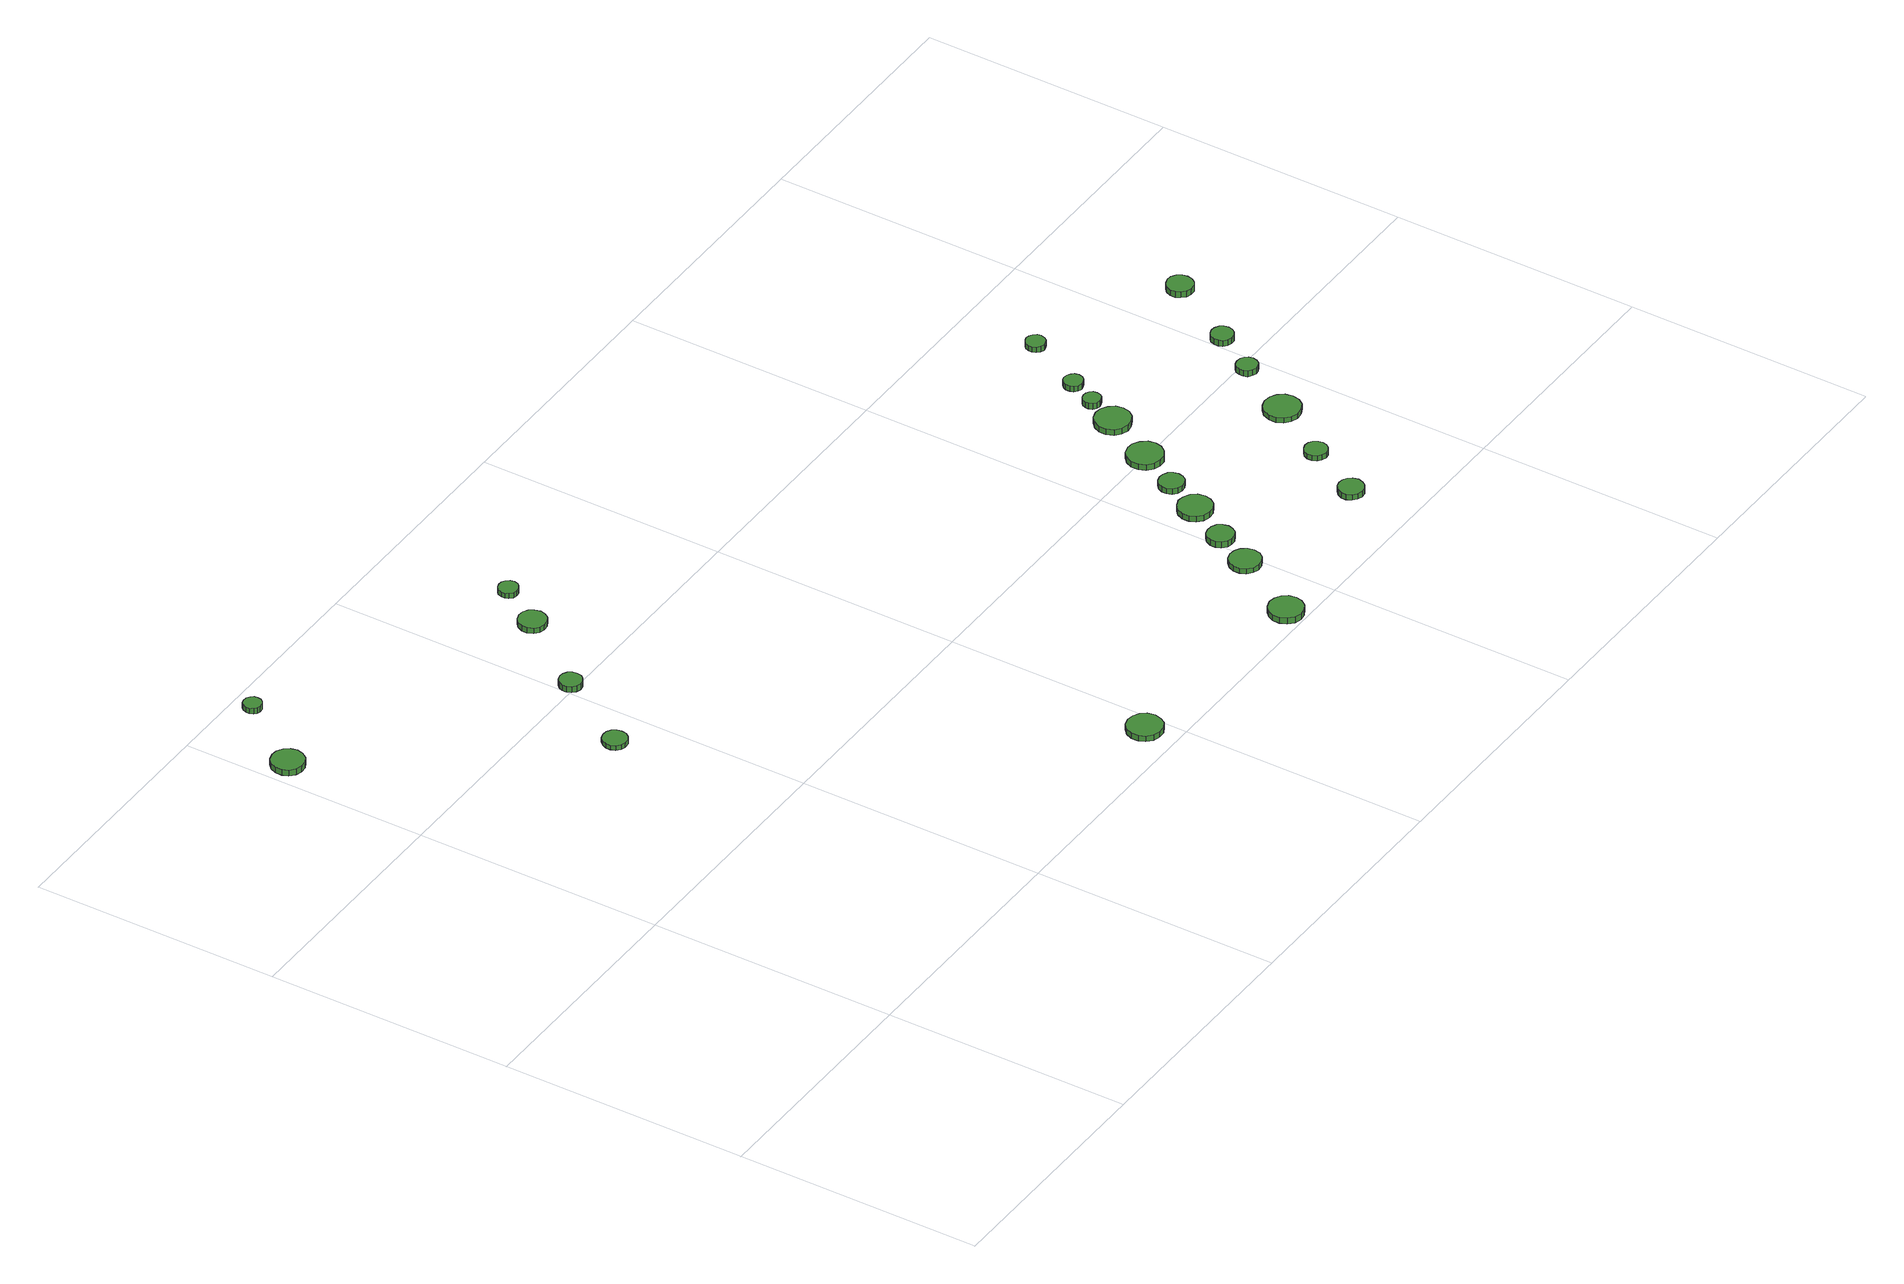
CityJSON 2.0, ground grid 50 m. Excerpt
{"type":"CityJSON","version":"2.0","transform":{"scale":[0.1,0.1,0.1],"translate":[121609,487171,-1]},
"CityObjects":{
"tree1":{"type":"SolitaryVegetationObject","attributes":{"function":"something"},"geometry":[{"type":"MultiSurface","lod":"1","boundaries":[[[0,1,2,3,4,5,6,7,8,9,10,11,12,13,14]],[[15,16,17,18,19,20,21,22,23,24,25,26,27,28,29]],[[0,29,28,1]],[[1,28,27,2]],[[2,27,26,3]],[[3,26,25,4]],[[4,25,24,5]],[[5,24,23,6]],[[6,23,22,7]],[[7,22,21,8]],[[8,21,20,9]],[[9,20,19,10]],[[10,19,18,11]],[[11,18,17,12]],[[12,17,16,13]],[[13,16,15,14]],[[14,15,29,0]]]}]},
"tree2":{"type":"SolitaryVegetationObject","attributes":{"function":"something"},"geometry":[{"type":"MultiSurface","lod":"1","boundaries":[[[30,31,32,33,34,35,36,37,38,39,40,41,42,43,44]],[[45,46,47,48,49,50,51,52,53,54,55,56,57,58,59]],[[30,59,58,31]],[[31,58,57,32]],[[32,57,56,33]],[[33,56,55,34]],[[34,55,54,35]],[[35,54,53,36]],[[36,53,52,37]],[[37,52,51,38]],[[38,51,50,39]],[[39,50,49,40]],[[40,49,48,41]],[[41,48,47,42]],[[42,47,46,43]],[[43,46,45,44]],[[44,45,59,30]]]}]},
"tree3":{"type":"SolitaryVegetationObject","attributes":{"function":"something"},"geometry":[{"type":"MultiSurface","lod":"1","boundaries":[[[60,61,62,63,64,65,66,67,68,69,70,71,72,73,74]],[[75,76,77,78,79,80,81,82,83,84,85,86,87,88,89]],[[60,89,88,61]],[[61,88,87,62]],[[62,87,86,63]],[[63,86,85,64]],[[64,85,84,65]],[[65,84,83,66]],[[66,83,82,67]],[[67,82,81,68]],[[68,81,80,69]],[[69,80,79,70]],[[70,79,78,71]],[[71,78,77,72]],[[72,77,76,73]],[[73,76,75,74]],[[74,75,89,60]]]}]},
"tree4":{"type":"SolitaryVegetationObject","attributes":{"function":"something"},"geometry":[{"type":"MultiSurface","lod":"1","boundaries":[[[90,91,92,93,94,95,96,97,98,99,100,101,102,103,104]],[[105,106,107,108,109,110,111,112,113,114,115,116,117,118,119]],[[90,119,118,91]],[[91,118,117,92]],[[92,117,116,93]],[[93,116,115,94]],[[94,115,114,95]],[[95,114,113,96]],[[96,113,112,97]],[[97,112,111,98]],[[98,111,110,99]],[[99,110,109,100]],[[100,109,108,101]],[[101,108,107,102]],[[102,107,106,103]],[[103,106,105,104]],[[104,105,119,90]]]}]},
"tree5":{"type":"SolitaryVegetationObject","attributes":{"function":"something"},"geometry":[{"type":"MultiSurface","lod":"1","boundaries":[[[120,121,122,123,124,125,126,127,128,129,130,131,132,133,134]],[[135,136,137,138,139,140,141,142,143,144,145,146,147,148,149]],[[120,149,148,121]],[[121,148,147,122]],[[122,147,146,123]],[[123,146,145,124]],[[124,145,144,125]],[[125,144,143,126]],[[126,143,142,127]],[[127,142,141,128]],[[128,141,140,129]],[[129,140,139,130]],[[130,139,138,131]],[[131,138,137,132]],[[132,137,136,133]],[[133,136,135,134]],[[134,135,149,120]]]}]},
"tree6":{"type":"SolitaryVegetationObject","attributes":{"function":"something"},"geometry":[{"type":"MultiSurface","lod":"1","boundaries":[[[150,151,152,153,154,155,156,157,158,159,160,161,162,163,164]],[[165,166,167,168,169,170,171,172,173,174,175,176,177,178,179]],[[150,179,178,151]],[[151,178,177,152]],[[152,177,176,153]],[[153,176,175,154]],[[154,175,174,155]],[[155,174,173,156]],[[156,173,172,157]],[[157,172,171,158]],[[158,171,170,159]],[[159,170,169,160]],[[160,169,168,161]],[[161,168,167,162]],[[162,167,166,163]],[[163,166,165,164]],[[164,165,179,150]]]}]},
"tree7":{"type":"SolitaryVegetationObject","attributes":{"function":"something"},"geometry":[{"type":"MultiSurface","lod":"1","boundaries":[[[180,181,182,183,184,185,186,187,188,189,190,191,192,193,194]],[[195,196,197,198,199,200,201,202,203,204,205,206,207,208,209]],[[180,209,208,181]],[[181,208,207,182]],[[182,207,206,183]],[[183,206,205,184]],[[184,205,204,185]],[[185,204,203,186]],[[186,203,202,187]],[[187,202,201,188]],[[188,201,200,189]],[[189,200,199,190]],[[190,199,198,191]],[[191,198,197,192]],[[192,197,196,193]],[[193,196,195,194]],[[194,195,209,180]]]}]},
"tree8":{"type":"SolitaryVegetationObject","attributes":{"function":"something"},"geometry":[{"type":"MultiSurface","lod":"1","boundaries":[[[210,211,212,213,214,215,216,217,218,219,220,221,222,223,224]],[[225,226,227,228,229,230,231,232,233,234,235,236,237,238,239]],[[210,239,238,211]],[[211,238,237,212]],[[212,237,236,213]],[[213,236,235,214]],[[214,235,234,215]],[[215,234,233,216]],[[216,233,232,217]],[[217,232,231,218]],[[218,231,230,219]],[[219,230,229,220]],[[220,229,228,221]],[[221,228,227,222]],[[222,227,226,223]],[[223,226,225,224]],[[224,225,239,210]]]}]},
"tree9":{"type":"SolitaryVegetationObject","attributes":{"function":"something"},"geometry":[{"type":"MultiSurface","lod":"1","boundaries":[[[240,241,242,243,244,245,246,247,248,249,250,251,252,253,254]],[[255,256,257,258,259,260,261,262,263,264,265,266,267,268,269]],[[240,269,268,241]],[[241,268,267,242]],[[242,267,266,243]],[[243,266,265,244]],[[244,265,264,245]],[[245,264,263,246]],[[246,263,262,247]],[[247,262,261,248]],[[248,261,260,249]],[[249,260,259,250]],[[250,259,258,251]],[[251,258,257,252]],[[252,257,256,253]],[[253,256,255,254]],[[254,255,269,240]]]}]},
"tree10":{"type":"SolitaryVegetationObject","attributes":{"function":"something"},"geometry":[{"type":"MultiSurface","lod":"1","boundaries":[[[270,271,272,273,274,275,276,277,278,279,280,281,282,283,284]],[[285,286,287,288,289,290,291,292,293,294,295,296,297,298,299]],[[270,299,298,271]],[[271,298,297,272]],[[272,297,296,273]],[[273,296,295,274]],[[274,295,294,275]],[[275,294,293,276]],[[276,293,292,277]],[[277,292,291,278]],[[278,291,290,279]],[[279,290,289,280]],[[280,289,288,281]],[[281,288,287,282]],[[282,287,286,283]],[[283,286,285,284]],[[284,285,299,270]]]}]},
"tree11":{"type":"SolitaryVegetationObject","attributes":{"function":"something"},"geometry":[{"type":"MultiSurface","lod":"1","boundaries":[[[300,301,302,303,304,305,306,307,308,309,310,311,312,313,314]],[[315,316,317,318,319,320,321,322,323,324,325,326,327,328,329]],[[300,329,328,301]],[[301,328,327,302]],[[302,327,326,303]],[[303,326,325,304]],[[304,325,324,305]],[[305,324,323,306]],[[306,323,322,307]],[[307,322,321,308]],[[308,321,320,309]],[[309,320,319,310]],[[310,319,318,311]],[[311,318,317,312]],[[312,317,316,313]],[[313,316,315,314]],[[314,315,329,300]]]}]},
"tree12":{"type":"SolitaryVegetationObject","attributes":{"function":"something"},"geometry":[{"type":"MultiSurface","lod":"1","boundaries":[[[330,331,332,333,334,335,336,337,338,339,340,341,342,343,344]],[[345,346,347,348,349,350,351,352,353,354,355,356,357,358,359]],[[330,359,358,331]],[[331,358,357,332]],[[332,357,356,333]],[[333,356,355,334]],[[334,355,354,335]],[[335,354,353,336]],[[336,353,352,337]],[[337,352,351,338]],[[338,351,350,339]],[[339,350,349,340]],[[340,349,348,341]],[[341,348,347,342]],[[342,347,346,343]],[[343,346,345,344]],[[344,345,359,330]]]}]},
"tree13":{"type":"SolitaryVegetationObject","attributes":{"function":"something"},"geometry":[{"type":"MultiSurface","lod":"1","boundaries":[[[360,361,362,363,364,365,366,367,368,369,370,371,372,373,374]],[[375,376,377,378,379,380,381,382,383,384,385,386,387,388,389]],[[360,389,388,361]],[[361,388,387,362]],[[362,387,386,363]],[[363,386,385,364]],[[364,385,384,365]],[[365,384,383,366]],[[366,383,382,367]],[[367,382,381,368]],[[368,381,380,369]],[[369,380,379,370]],[[370,379,378,371]],[[371,378,377,372]],[[372,377,376,373]],[[373,376,375,374]],[[374,375,389,360]]]}]},
"tree14":{"type":"SolitaryVegetationObject","attributes":{"function":"something"},"geometry":[{"type":"MultiSurface","lod":"1","boundaries":[[[390,391,392,393,394,395,396,397,398,399,400,401,402,403,404]],[[405,406,407,408,409,410,411,412,413,414,415,416,417,418,419]],[[390,419,418,391]],[[391,418,417,392]],[[392,417,416,393]],[[393,416,415,394]],[[394,415,414,395]],[[395,414,413,396]],[[396,413,412,397]],[[397,412,411,398]],[[398,411,410,399]],[[399,410,409,400]],[[400,409,408,401]],[[401,408,407,402]],[[402,407,406,403]],[[403,406,405,404]],[[404,405,419,390]]]}]},
"tree15":{"type":"SolitaryVegetationObject","attributes":{"function":"something"},"geometry":[{"type":"MultiSurface","lod":"1","boundaries":[[[420,421,422,423,424,425,426,427,428,429,430,431,432,433,434]],[[435,436,437,438,439,440,441,442,443,444,445,446,447,448,449]],[[420,449,448,421]],[[421,448,447,422]],[[422,447,446,423]],[[423,446,445,424]],[[424,445,444,425]],[[425,444,443,426]],[[426,443,442,427]],[[427,442,441,428]],[[428,441,440,429]],[[429,440,439,430]],[[430,439,438,431]],[[431,438,437,432]],[[432,437,436,433]],[[433,436,435,434]],[[434,435,449,420]]]}]},
"tree16":{"type":"SolitaryVegetationObject","attributes":{"function":"something"},"geometry":[{"type":"MultiSurface","lod":"1","boundaries":[[[450,451,452,453,454,455,456,457,458,459,460,461,462,463,464]],[[465,466,467,468,469,470,471,472,473,474,475,476,477,478,479]],[[450,479,478,451]],[[451,478,477,452]],[[452,477,476,453]],[[453,476,475,454]],[[454,475,474,455]],[[455,474,473,456]],[[456,473,472,457]],[[457,472,471,458]],[[458,471,470,459]],[[459,470,469,460]],[[460,469,468,461]],[[461,468,467,462]],[[462,467,466,463]],[[463,466,465,464]],[[464,465,479,450]]]}]},
"tree17":{"type":"SolitaryVegetationObject","attributes":{"function":"something"},"geometry":[{"type":"MultiSurface","lod":"1","boundaries":[[[480,481,482,483,484,485,486,487,488,489,490,491,492,493,494]],[[495,496,497,498,499,500,501,502,503,504,505,506,507,508,509]],[[480,509,508,481]],[[481,508,507,482]],[[482,507,506,483]],[[483,506,505,484]],[[484,505,504,485]],[[485,504,503,486]],[[486,503,502,487]],[[487,502,501,488]],[[488,501,500,489]],[[489,500,499,490]],[[490,499,498,491]],[[491,498,497,492]],[[492,497,496,493]],[[493,496,495,494]],[[494,495,509,480]]]}]},
"tree18":{"type":"SolitaryVegetationObject","attributes":{"function":"something"},"geometry":[{"type":"MultiSurface","lod":"1","boundaries":[[[510,511,512,513,514,515,516,517,518,519,520,521,522,523,524]],[[525,526,527,528,529,530,531,532,533,534,535,536,537,538,539]],[[510,539,538,511]],[[511,538,537,512]],[[512,537,536,513]],[[513,536,535,514]],[[514,535,534,515]],[[515,534,533,516]],[[516,533,532,517]],[[517,532,531,518]],[[518,531,530,519]],[[519,530,529,520]],[[520,529,528,521]],[[521,528,527,522]],[[522,527,526,523]],[[523,526,525,524]],[[524,525,539,510]]]}]},
"tree19":{"type":"SolitaryVegetationObject","attributes":{"function":"something"},"geometry":[{"type":"MultiSurface","lod":"1","boundaries":[[[540,541,542,543,544,545,546,547,548,549,550,551,552,553,554]],[[555,556,557,558,559,560,561,562,563,564,565,566,567,568,569]],[[540,569,568,541]],[[541,568,567,542]],[[542,567,566,543]],[[543,566,565,544]],[[544,565,564,545]],[[545,564,563,546]],[[546,563,562,547]],[[547,562,561,548]],[[548,561,560,549]],[[549,560,559,550]],[[550,559,558,551]],[[551,558,557,552]],[[552,557,556,553]],[[553,556,555,554]],[[554,555,569,540]]]}]},
"tree20":{"type":"SolitaryVegetationObject","attributes":{"function":"something"},"geometry":[{"type":"MultiSurface","lod":"1","boundaries":[[[570,571,572,573,574,575,576,577,578,579,580,581,582,583,584]],[[585,586,587,588,589,590,591,592,593,594,595,596,597,598,599]],[[570,599,598,571]],[[571,598,597,572]],[[572,597,596,573]],[[573,596,595,574]],[[574,595,594,575]],[[575,594,593,576]],[[576,593,592,577]],[[577,592,591,578]],[[578,591,590,579]],[[579,590,589,580]],[[580,589,588,581]],[[581,588,587,582]],[[582,587,586,583]],[[583,586,585,584]],[[584,585,599,570]]]}]},
"tree21":{"type":"SolitaryVegetationObject","attributes":{"function":"something"},"geometry":[{"type":"MultiSurface","lod":"1","boundaries":[[[600,601,602,603,604,605,606,607,608,609,610,611,612,613,614]],[[615,616,617,618,619,620,621,622,623,624,625,626,627,628,629]],[[600,629,628,601]],[[601,628,627,602]],[[602,627,626,603]],[[603,626,625,604]],[[604,625,624,605]],[[605,624,623,606]],[[606,623,622,607]],[[607,622,621,608]],[[608,621,620,609]],[[609,620,619,610]],[[610,619,618,611]],[[611,618,617,612]],[[612,617,616,613]],[[613,616,615,614]],[[614,615,629,600]]]}]},
"tree22":{"type":"SolitaryVegetationObject","attributes":{"function":"something"},"geometry":[{"type":"MultiSurface","lod":"1","boundaries":[[[630,631,632,633,634,635,636,637,638,639,640,641,642,643,644]],[[645,646,647,648,649,650,651,652,653,654,655,656,657,658,659]],[[630,659,658,631]],[[631,658,657,632]],[[632,657,656,633]],[[633,656,655,634]],[[634,655,654,635]],[[635,654,653,636]],[[636,653,652,637]],[[637,652,651,638]],[[638,651,650,639]],[[639,650,649,640]],[[640,649,648,641]],[[641,648,647,642]],[[642,647,646,643]],[[643,646,645,644]],[[644,645,659,630]]]}]},
"tree23":{"type":"SolitaryVegetationObject","attributes":{"function":"something"},"geometry":[{"type":"MultiSurface","lod":"1","boundaries":[[[660,661,662,663,664,665,666,667,668,669,670,671,672,673,674]],[[675,676,677,678,679,680,681,682,683,684,685,686,687,688,689]],[[660,689,688,661]],[[661,688,687,662]],[[662,687,686,663]],[[663,686,685,664]],[[664,685,684,665]],[[665,684,683,666]],[[666,683,682,667]],[[667,682,681,668]],[[668,681,680,669]],[[669,680,679,670]],[[670,679,678,671]],[[671,678,677,672]],[[672,677,676,673]],[[673,676,675,674]],[[674,675,689,660]]]}]}
},
"vertices":[
[74,1310,24],[71,1323,24],[63,1334,24],[51,1341,24],[38,1342,24],[25,1338,24],[15,1329,24],[10,1317,24],[10,1303,24],[15,1291,24],[25,1282,24],[38,1278,24],[51,1279,24],[63,1286,24],[71,1297,24],[71,1297,11],[63,1286,11],[51,1279,11],[38,1278,11],[25,1282,11],[15,1291,11],[10,1303,11],[10,1317,11],[15,1329,11],[25,1338,11],[38,1342,11],[51,1341,11],[63,1334,11],[71,1323,11],[74,1310,11],
[169,1455,23],[168,1462,23],[163,1468,23],[157,1472,23],[149,1473,23],[142,1471,23],[137,1466,23],[134,1459,23],[134,1451,23],[137,1444,23],[142,1439,23],[149,1437,23],[157,1438,23],[163,1442,23],[168,1448,23],[168,1448,11],[163,1442,11],[157,1438,11],[149,1437,11],[142,1439,11],[137,1444,11],[134,1451,11],[134,1459,11],[137,1466,11],[142,1471,11],[149,1473,11],[157,1472,11],[163,1468,11],[168,1462,11],[169,1455,11],
[444,852,16],[442,862,16],[436,870,16],[428,875,16],[418,876,16],[408,873,16],[401,866,16],[397,857,16],[397,847,16],[401,838,16],[408,831,16],[418,828,16],[428,829,16],[436,834,16],[442,842,16],[442,842,6],[436,834,6],[428,829,6],[418,828,6],[408,831,6],[401,838,6],[397,847,6],[397,857,6],[401,866,6],[408,873,6],[418,876,6],[428,875,6],[436,870,6],[442,862,6],[444,852,6],
[540,1008,22],[538,1018,22],[533,1025,22],[525,1030,22],[516,1031,22],[507,1028,22],[500,1022,22],[496,1013,22],[496,1004,22],[500,995,22],[507,989,22],[516,986,22],[525,987,22],[533,992,22],[538,999,22],[538,999,9],[533,992,9],[525,987,9],[516,986,9],[507,989,9],[500,995,9],[496,1004,9],[496,1013,9],[500,1022,9],[507,1028,9],[516,1031,9],[525,1030,9],[533,1025,9],[538,1018,9],[540,1008,9],
[660,1162,23],[657,1174,23],[651,1183,23],[641,1189,23],[629,1190,23],[618,1186,23],[610,1179,23],[605,1168,23],[605,1157,23],[610,1146,23],[618,1138,23],[629,1135,23],[641,1136,23],[651,1142,23],[657,1151,23],[657,1151,11],[651,1142,11],[641,1136,11],[629,1135,11],[618,1138,11],[610,1146,11],[605,1157,11],[605,1168,11],[610,1179,11],[618,1186,11],[629,1190,11],[641,1189,11],[651,1183,11],[657,1174,11],[660,1162,11],
[1000,66,16],[997,81,16],[989,92,16],[976,99,16],[962,101,16],[948,97,16],[937,87,16],[931,74,16],[931,59,16],[937,46,16],[948,36,16],[962,32,16],[976,33,16],[989,40,16],[997,52,16],[997,52,4],[989,40,4],[976,33,4],[962,32,4],[948,36,4],[937,46,4],[931,59,4],[931,74,4],[937,87,4],[948,97,4],[962,101,4],[976,99,4],[989,92,4],[997,81,4],[1000,66,4],
[716,1254,17],[714,1262,17],[709,1269,17],[702,1273,17],[694,1274,17],[686,1271,17],[680,1266,17],[677,1258,17],[677,1250,17],[680,1243,17],[686,1237,17],[694,1235,17],[702,1236,17],[709,1240,17],[714,1246,17],[714,1246,6],[709,1240,6],[702,1236,6],[694,1235,6],[686,1237,6],[680,1243,6],[677,1250,6],[677,1258,6],[680,1266,6],[686,1271,6],[694,1274,6],[702,1273,6],[709,1269,6],[714,1262,6],[716,1254,6],
[1430,38,18],[1427,52,18],[1419,63,18],[1407,70,18],[1393,72,18],[1379,67,18],[1369,58,18],[1363,45,18],[1363,31,18],[1369,18,18],[1379,8,18],[1393,4,18],[1407,6,18],[1419,13,18],[1427,24,18],[1427,24,5],[1419,13,5],[1407,6,5],[1393,4,5],[1379,8,5],[1369,18,5],[1363,31,5],[1363,45,5],[1369,58,5],[1379,67,5],[1393,72,5],[1407,70,5],[1419,63,5],[1427,52,5],[1430,38,5],
[1511,179,16],[1509,191,16],[1501,202,16],[1490,208,16],[1477,210,16],[1465,206,16],[1455,197,16],[1450,185,16],[1450,172,16],[1455,160,16],[1465,152,16],[1477,148,16],[1490,149,16],[1501,155,16],[1509,166,16],[1509,166,5],[1501,155,5],[1490,149,5],[1477,148,5],[1465,152,5],[1455,160,5],[1450,172,5],[1450,185,5],[1455,197,5],[1465,206,5],[1477,210,5],[1490,208,5],[1501,202,5],[1509,191,5],[1511,179,5],
[1545,255,18],[1542,266,18],[1536,275,18],[1526,280,18],[1515,281,18],[1505,278,18],[1497,271,18],[1492,261,18],[1492,250,18],[1497,240,18],[1505,232,18],[1515,229,18],[1526,230,18],[1536,235,18],[1542,244,18],[1542,244,5],[1536,235,5],[1526,230,5],[1515,229,5],[1505,232,5],[1497,240,5],[1492,250,5],[1492,261,5],[1497,271,5],[1505,278,5],[1515,281,5],[1526,280,5],[1536,275,5],[1542,266,5],[1545,255,5],
[1599,339,17],[1596,353,17],[1588,364,17],[1575,371,17],[1562,373,17],[1548,368,17],[1538,359,17],[1532,346,17],[1532,332,17],[1538,320,17],[1548,310,17],[1562,306,17],[1575,307,17],[1588,314,17],[1596,326,17],[1596,326,5],[1588,314,5],[1575,307,5],[1562,306,5],[1548,310,5],[1538,320,5],[1532,332,5],[1532,346,5],[1538,359,5],[1548,368,5],[1562,373,5],[1575,371,5],[1588,364,5],[1596,353,5],[1599,339,5],
[1629,415,17],[1627,425,17],[1621,433,17],[1612,438,17],[1602,439,17],[1592,436,17],[1584,429,17],[1580,420,17],[1580,410,17],[1584,400,17],[1592,393,17],[1602,390,17],[1612,391,17],[1621,396,17],[1627,405,17],[1627,405,5],[1621,396,5],[1612,391,5],[1602,390,5],[1592,393,5],[1584,400,5],[1580,410,5],[1580,420,5],[1584,429,5],[1592,436,5],[1602,439,5],[1612,438,5],[1621,433,5],[1627,425,5],[1629,415,5],
[1682,498,19],[1679,512,19],[1670,524,19],[1657,532,19],[1643,533,19],[1629,529,19],[1618,519,19],[1612,505,19],[1612,491,19],[1618,477,19],[1629,467,19],[1643,463,19],[1657,464,19],[1670,472,19],[1679,484,19],[1679,484,6],[1670,472,6],[1657,464,6],[1643,463,6],[1629,467,6],[1618,477,6],[1612,491,6],[1612,505,6],[1618,519,6],[1629,529,6],[1643,533,6],[1657,532,6],[1670,524,6],[1679,512,6],[1682,498,6],
[1789,132,17],[1786,143,17],[1780,151,17],[1771,156,17],[1761,157,17],[1751,154,17],[1743,147,17],[1738,137,17],[1738,127,17],[1743,117,17],[1751,110,17],[1761,107,17],[1771,108,17],[1780,113,17],[1786,122,17],[1786,122,5],[1780,113,5],[1771,108,5],[1761,107,5],[1751,110,5],[1743,117,5],[1738,127,5],[1738,137,5],[1743,147,5],[1751,154,5],[1761,157,5],[1771,156,5],[1780,151,5],[1786,143,5],[1789,132,5],
[1738,602,20],[1735,617,20],[1726,628,20],[1713,636,20],[1699,637,20],[1685,633,20],[1674,623,20],[1668,609,20],[1668,595,20],[1674,581,20],[1685,572,20],[1699,567,20],[1713,569,20],[1726,576,20],[1735,588,20],[1735,588,7],[1726,576,7],[1713,569,7],[1699,567,7],[1685,572,7],[1674,581,7],[1668,595,7],[1668,609,7],[1674,623,7],[1685,633,7],[1699,637,7],[1713,636,7],[1726,628,7],[1735,617,7],[1738,602,7],
[1848,246,16],[1846,255,16],[1841,263,16],[1833,268,16],[1824,269,16],[1815,266,16],[1808,260,16],[1804,251,16],[1804,242,16],[1808,233,16],[1815,227,16],[1824,224,16],[1833,225,16],[1841,230,16],[1846,237,16],[1846,237,5],[1841,230,5],[1833,225,5],[1824,224,5],[1815,227,5],[1808,233,5],[1804,242,5],[1804,251,5],[1808,260,5],[1815,266,5],[1824,269,5],[1833,268,5],[1841,263,5],[1846,255,5],[1848,246,5],
[1751,666,20],[1750,674,20],[1745,680,20],[1739,683,20],[1732,684,20],[1725,682,20],[1719,677,20],[1716,670,20],[1716,663,20],[1719,656,20],[1725,651,20],[1732,649,20],[1739,650,20],[1745,653,20],[1750,659,20],[1750,659,7],[1745,653,7],[1739,650,7],[1732,649,7],[1725,651,7],[1719,656,7],[1716,663,7],[1716,670,7],[1719,677,7],[1725,682,7],[1732,684,7],[1739,683,7],[1745,680,7],[1750,674,7],[1751,666,7],
[1778,722,21],[1776,730,21],[1771,736,21],[1764,740,21],[1756,741,21],[1749,739,21],[1743,733,21],[1740,726,21],[1740,718,21],[1743,711,21],[1749,705,21],[1756,703,21],[1764,704,21],[1771,708,21],[1776,714,21],[1776,714,9],[1771,708,9],[1764,704,9],[1756,703,9],[1749,705,9],[1743,711,9],[1740,718,9],[1740,726,9],[1743,733,9],[1749,739,9],[1756,741,9],[1764,740,9],[1771,736,9],[1776,730,9],[1778,722,9],
[1935,365,17],[1932,380,17],[1923,392,17],[1910,399,17],[1895,401,17],[1881,396,17],[1870,386,17],[1864,372,17],[1864,357,17],[1870,344,17],[1881,334,17],[1895,329,17],[1910,331,17],[1923,338,17],[1932,350,17],[1932,350,6],[1923,338,6],[1910,331,6],[1895,329,6],[1881,334,6],[1870,344,6],[1864,357,6],[1864,372,6],[1870,386,6],[1881,396,6],[1895,401,6],[1910,399,6],[1923,392,6],[1932,380,6],[1935,365,6],
[1838,841,23],[1836,848,23],[1831,855,23],[1824,859,23],[1816,860,23],[1809,857,23],[1803,852,23],[1800,845,23],[1800,837,23],[1803,829,23],[1809,824,23],[1816,821,23],[1824,822,23],[1831,826,23],[1836,833,23],[1836,833,11],[1831,826,11],[1824,822,11],[1816,821,11],[1809,824,11],[1803,829,11],[1800,837,11],[1800,845,11],[1803,852,11],[1809,857,11],[1816,860,11],[1824,859,11],[1831,855,11],[1836,848,11],[1838,841,11],
[1990,485,19],[1988,493,19],[1983,500,19],[1976,504,19],[1967,505,19],[1959,503,19],[1952,497,19],[1949,489,19],[1949,480,19],[1952,472,19],[1959,467,19],[1967,464,19],[1976,465,19],[1983,469,19],[1988,476,19],[1988,476,6],[1983,469,6],[1976,465,6],[1967,464,6],[1959,467,6],[1952,472,6],[1949,480,6],[1949,489,6],[1952,497,6],[1959,503,6],[1967,505,6],[1976,504,6],[1983,500,6],[1988,493,6],[1990,485,6],
[2042,570,21],[2040,579,21],[2035,586,21],[2027,591,21],[2018,592,21],[2009,589,21],[2002,583,21],[1999,575,21],[1999,565,21],[2002,557,21],[2009,551,21],[2018,548,21],[2027,549,21],[2035,554,21],[2040,561,21],[2040,561,8],[2035,554,8],[2027,549,8],[2018,548,8],[2009,551,8],[2002,557,8],[1999,565,8],[1999,575,8],[2002,583,8],[2009,589,8],[2018,592,8],[2027,591,8],[2035,586,8],[2040,579,8],[2042,570,8],
[2127,712,24],[2125,722,24],[2119,731,24],[2110,737,24],[2099,738,24],[2089,734,24],[2081,727,24],[2076,717,24],[2076,706,24],[2081,697,24],[2089,689,24],[2099,686,24],[2110,687,24],[2119,693,24],[2125,701,24],[2125,701,11],[2119,693,11],[2110,687,11],[2099,686,11],[2089,689,11],[2081,697,11],[2076,706,11],[2076,717,11],[2081,727,11],[2089,734,11],[2099,738,11],[2110,737,11],[2119,731,11],[2125,722,11],[2127,712,11]
]}
